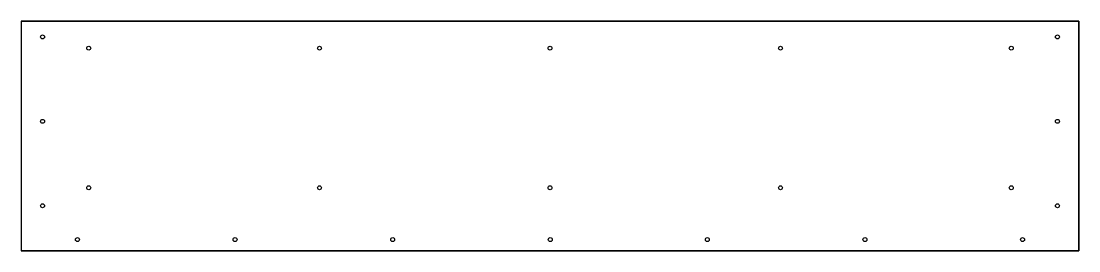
# Model space of a CAD drawing. Header units: inches. Extents: x 621 to 1561, y 481 to 685.
import ezdxf

# ---------------------------------------------------------------- set-up
doc = ezdxf.new("R2010")
doc.units = ezdxf.units.IN
doc.header["$MEASUREMENT"] = 0
doc.layers.add('контур', color=30, linetype='Continuous')
doc.layers.add('отверстия сквозные диам 3(5 мм', color=61, linetype='Continuous')

msp = doc.modelspace()

# ---------------------------------------------------------------- linework, layer by layer
at = {"color": 5}
msp.add_lwpolyline([(621.29, 684.83), (1560.79, 684.83), (1560.79, 480.83), (621.29, 480.83)], dxfattribs=at)
at = {"color": 7}
for centre in [(640.29, 670.83), (1541.79, 670.83), (640.29, 595.83), (1541.79, 595.83), (640.29, 520.83), (1541.79, 520.83), (671.29, 490.83), (811.29, 490.83), (951.29, 490.83), (1091.29, 490.83), (1230.79, 490.83), (1370.79, 490.83), (1510.79, 490.83)]:
    msp.add_circle(centre, 1.75, dxfattribs=at)
at = {"layer": 'контур', "color": 4}
msp.add_lwpolyline([(621.29, 480.83), (1560.79, 480.83), (1560.79, 684.83), (621.29, 684.83)], close=True, dxfattribs=at)
at = {"layer": 'отверстия сквозные диам 3(5 мм', "color": 7}
for centre in [(681.29, 660.83), (681.29, 660.83), (886.29, 660.83), (886.29, 660.83), (1091.04, 660.83), (1091.04, 660.83), (1295.79, 660.83), (1295.79, 660.83), (1500.79, 660.83), (1500.79, 660.83), (681.29, 536.83), (681.29, 536.83), (886.29, 536.83), (886.29, 536.83), (1091.04, 536.83), (1091.04, 536.83), (1295.79, 536.83), (1295.79, 536.83), (1500.79, 536.83), (1500.79, 536.83)]:
    msp.add_circle(centre, 1.75, dxfattribs=at)

doc.saveas('drawing.dxf')
